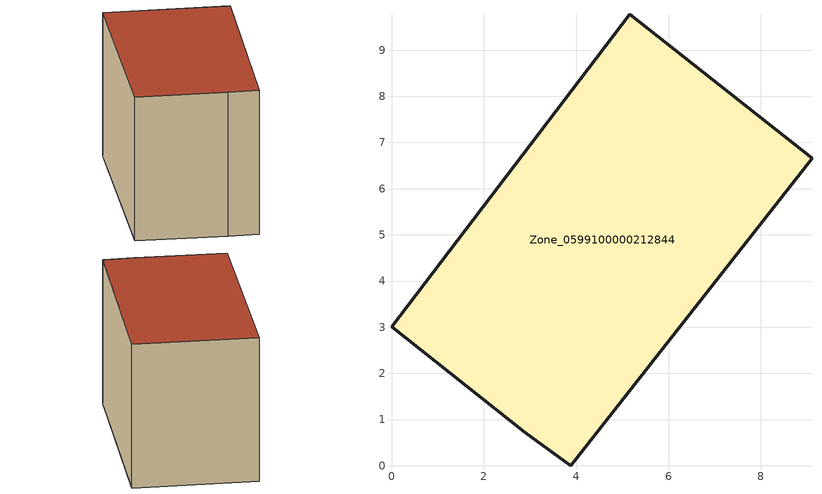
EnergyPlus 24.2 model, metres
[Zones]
Zone_0599100000212844
 floor ground (C_G): 5.16,9.78 9.11,6.66 3.88,0 2.89,0.73 0,3.01 z3.16
 wall outside (C_F): 2.89,0.73 3.88,0 9.11,6.66 5.16,9.78 0,3.01 2.89,0.73 z3.16:9.27
 roof outside (C_R): 9.11,6.66 5.16,9.78 0,3.01 2.89,0.73 3.88,0 z9.27
[BUILDING]
Pand.0599100000212844: North Axis=0; Terrain=City; Loads Convergence Tolerance Value=0.04; Temperature Convergence Tolerance Value=0.4; Solar Distribution=FullExterior; Maximum Number of Warmup Days=25; Minimum Number of Warmup Days=1
[Site:Location]
Rotterdam.The.Hague.AP_ZH_NLD Design_Conditions: Latitude=51.96; Longitude=4.45; Time Zone=1; Elevation=-4.5
[SITE:GROUNDTEMPERATURE:BUILDINGSURFACE]
18, 18, 18, 18, 18, 18, 18, 18, 18, 18, 18, 18
[MATERIAL] Thermal Absorptance=0.9; Solar Absorptance=0.7; Visible Absorptance=0.7
Name | Roughness | Thickness | Conductivity | Density | Specific Heat
G.TI.1946 | MediumSmooth | 0.15 | 1 | 540 | 1210
F.TI.1946 | Rough | 0.3 | 0.857143 | 1920 | 840
R.TI.1946 | MediumRough | 0.2 | 0.1 | 1500 | 1000
[CONSTRUCTION]
C_G: G.TI.1946
C_F: F.TI.1946
C_R: R.TI.1946
[ZONE]
Zone_0599100000212844: Type=1; Multiplier=1; Ceiling Height=Autocalculate; Volume=Autocalculate; Floor Area=autocalculate; Part of Total Floor Area=Yes
[ZONEINFILTRATION:DESIGNFLOWRATE]
Infil_Zone_0599100000212844: Zone or ZoneList or Space or SpaceList=Zone_0599100000212844; Schedule=AlwaysOn; Design Flow Rate Calculation Method=Flow/Area; Flow Rate per Floor Area=0.003; Constant Term Coefficient=1; Temperature Term Coefficient=0; Velocity Term Coefficient=0; Velocity Squared Term Coefficient=0
[HVACTEMPLATE:ZONE:IDEALLOADSAIRSYSTEM]
Zone_0599100000212844: Maximum Heating Supply Air Temperature=50; Minimum Cooling Supply Air Temperature=13; Maximum Heating Supply Air Humidity Ratio=0.0156; Minimum Cooling Supply Air Humidity Ratio=0.0077; Heating Limit=NoLimit; Cooling Limit=NoLimit; Dehumidification Control Type=ConstantSensibleHeatRatio; Cooling Sensible Heat Ratio=0.7; Dehumidification Setpoint=60; Humidification Control Type=None; Humidification Setpoint=30; Outdoor Air Method=None; Outdoor Air Flow Rate per Person=0.00944; Outdoor Air Flow Rate per Zone Floor Area=0; Outdoor Air Flow Rate per Zone=0; Demand Controlled Ventilation Type=None; Outdoor Air Economizer Type=NoEconomizer; Heat Recovery Type=None; Sensible Heat Recovery Effectiveness=0.7; Latent Heat Recovery Effectiveness=0.65
[ZONECONTROL:THERMOSTAT]
ThermostatControl_Zone_0599100000212844: Zone or ZoneList=Zone_0599100000212844; Control Type Schedule=DualSetpointControlType; Control 1=Thermostat_Zone_0599100000212844; Temperature Difference Between Cutout And Setpoint=0
[THERMOSTATSETPOINT:DUALSETPOINT]
Thermostat_Zone_0599100000212844: Heating Setpoint Temperature Schedule=HeatingSetpoint_Zone_0599100000212844; Cooling Setpoint Temperature Schedule=CoolingSetpoint_Zone_0599100000212844
[SCHEDULE:COMPACT]
HeatingSetpoint_Zone_0599100000212844: Through: 12/31, For: AllDays, Until: 24:00, 21
CoolingSetpoint_Zone_0599100000212844: Through: 12/31, For: AllDays, Until: 24:00, 24
DualSetpointControlType: Through: 12/31, For: AllDays, Until: 24:00, 4
AlwaysOn: Through: 12/31, For: AllDays, Until: 24:00, 1
